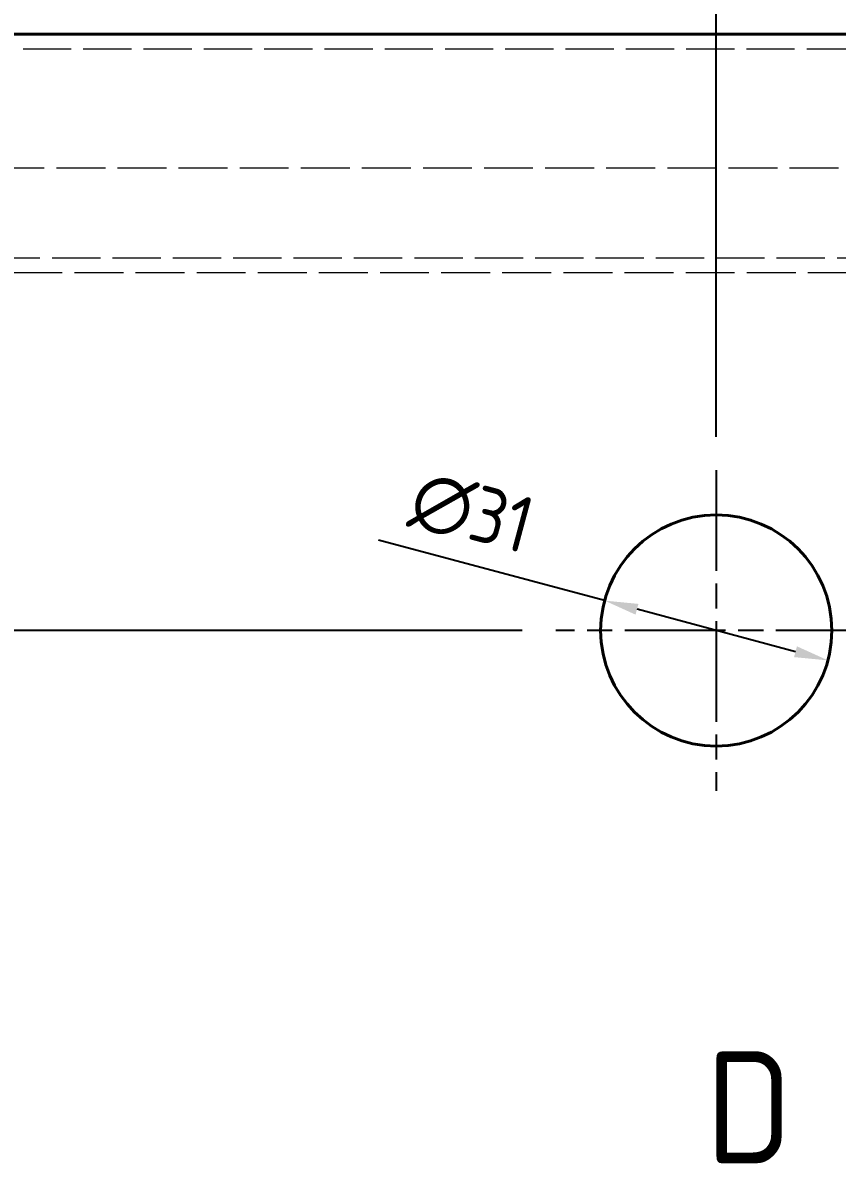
# Model space of a CAD drawing. Header units: millimetres. Extents: x 0 to 2523, y 0 to 1782.
# Drawn here: x 872.6 to 981.8, y 1033.5 to 1186.5 of the extents above; entities that cross this region are included whole.
import ezdxf

# ---------------------------------------------------------------- set-up
doc = ezdxf.new("R2010")
doc.units = ezdxf.units.MM
doc.header["$LTSCALE"] = 3
doc.linetypes.add('CHAIN', pattern=[0.3543, 0.2362, -0.0295, 0.0591, -0.0295])
doc.linetypes.add('DASHED', pattern=[0.2067, 0.1654, -0.0413])
for name, color, linetype, lineweight in [('가려진 것(ISO)', 2, 'DASHED', 18), ('가시적인 것(ISO)', 3, 'Continuous', 40), ('상세 경계(JIS)', 7, 'Continuous', 25), ('중심 표식(ISO)', 1, 'Continuous', 25), ('치수(ISO)', 2, 'Continuous', 25)]:
    doc.layers.add(name, color=color, linetype=linetype, lineweight=lineweight)
doc.styles.add('부품번호텍스트_PSTEK_POSCO', font='isocp.shx')
doc.styles.add('치수 텍스트_PSTEK_POSCO', font='isocp.shx')
doc.dimstyles.new('치수_PSTEK_POSCO', dxfattribs={"dimscale": 3, "dimtxt": 2.5, "dimasz": 1.5, "dimexe": 1, "dimexo": 1.5, "dimgap": 1, "dimtad": 1, "dimrnd": 1e-08, "dimdsep": 46, "dimtxsty": '치수 텍스트_PSTEK_POSCO', "dimcen": 0.09, "dimdle": 10, "dimclrd": 7, "dimclre": 7, "dimclrt": 2, "dimadec": 1, "dimazin": 2, "dimtfac": 1, "dimtmove": 0, "dimatfit": 3, "dimfxl": 0, "dimtolj": 1, "dimlwd": -1, "dimlwe": -1, "dimarcsym": 0})

# ---------------------------------------------------------------- blocks, each defined once
blk = doc.blocks.new('2dDetail0')
at = {"layer": '상세 경계(JIS)', "insert": (321.389, 344.505), "char_height": 5, "attachment_point": 7, "style": '부품번호텍스트_PSTEK_POSCO'}
blk.add_mtext('D', dxfattribs=at)
blk = doc.blocks.new('*D89')
at = {"layer": 'Defpoints', "color": 0}
for p in [(735.58, 1184.97), (765.58, 1184.97), (944.08, 1104.97)]:
    blk.add_point(p, dxfattribs=at)
at = {"layer": '치수(ISO)', "color": 7}
for p, q in [((761.08, 1184.97), (732.58, 1184.97)), ((735.58, 1109.47), (735.58, 1180.47)), ((939.58, 1104.97), (732.58, 1104.97))]:
    blk.add_line(p, q, dxfattribs=at)
for points in [[(734.83, 1180.47), (736.33, 1180.47), (735.58, 1184.97)], [(734.83, 1109.47), (736.33, 1109.47), (735.58, 1104.97)]]:
    blk.add_solid(points, dxfattribs=at)
at = {"layer": '치수(ISO)', "color": 2, "insert": (728.83, 1140.85), "char_height": 7.5, "attachment_point": 4, "rotation": 90, "style": '치수 텍스트_PSTEK_POSCO'}
blk.add_mtext('\\A1;80', dxfattribs=at)
blk = doc.blocks.new('*D90')
at = {"layer": 'Defpoints', "color": 0}
for p in [(765.58, 1227.83), (765.58, 1184.97), (965.58, 1126.47)]:
    blk.add_point(p, dxfattribs=at)
at = {"layer": '치수(ISO)', "color": 7}
for p, q in [((765.58, 1189.47), (765.58, 1230.83)), ((965.58, 1130.97), (965.58, 1230.83)), ((961.08, 1227.83), (770.08, 1227.83))]:
    blk.add_line(p, q, dxfattribs=at)
for points in [[(770.08, 1228.58), (770.08, 1227.08), (765.58, 1227.83)], [(961.08, 1228.58), (961.08, 1227.08), (965.58, 1227.83)]]:
    blk.add_solid(points, dxfattribs=at)
at = {"layer": '치수(ISO)', "color": 2, "insert": (858.74, 1234.58), "char_height": 7.5, "attachment_point": 4, "style": '치수 텍스트_PSTEK_POSCO'}
blk.add_mtext('\\A1;200', dxfattribs=at)
blk = doc.blocks.new('*D94')
at = {"layer": 'Defpoints', "color": 0}
for p in [(950.61, 1108.98), (980.56, 1100.96)]:
    blk.add_point(p, dxfattribs=at)
at = {"layer": '치수(ISO)', "color": 7}
for p, q in [((950.61, 1108.98), (920.29, 1117.11)), ((976.21, 1102.13), (954.96, 1107.82))]:
    blk.add_line(p, q, dxfattribs=at)
for points in [[(955.15, 1108.54), (954.76, 1107.1), (950.61, 1108.98)], [(976.4, 1102.85), (976.01, 1101.4), (980.56, 1100.96)]]:
    blk.add_solid(points, dxfattribs=at)
at = {"layer": '치수(ISO)', "color": 2, "insert": (924.94, 1122.85), "char_height": 7.5, "attachment_point": 4, "rotation": 345, "style": '치수 텍스트_PSTEK_POSCO'}
blk.add_mtext('\\A1;∅31', dxfattribs=at)

msp = doc.modelspace()

# ---------------------------------------------------------------- linework, layer by layer
at = {"layer": '가려진 것(ISO)', "ltscale": 13.032789}
msp.add_line((767.5837, 1182.9732), (1163.5837, 1182.9732), dxfattribs=at)
at = {"layer": '가려진 것(ISO)', "ltscale": 13.208315}
msp.add_line((1137.5837, 1166.9732), (793.5837, 1166.9732), dxfattribs=at)
at = {"layer": '가려진 것(ISO)', "ltscale": 13.05473}
msp.add_line((795.5837, 1154.9732), (1135.5837, 1154.9732), dxfattribs=at)
at = {"layer": '가려진 것(ISO)', "ltscale": 13.215807}
msp.add_line((797.5837, 1152.9732), (1133.5837, 1152.9732), dxfattribs=at)
at = {"layer": '가시적인 것(ISO)'}
msp.add_line((765.5837, 1184.9732), (1165.5837, 1184.9732), dxfattribs=at)
msp.add_circle((965.5837, 1104.9732), 15.5, dxfattribs=at)
at = {"layer": '중심 표식(ISO)', "linetype": 'CHAIN', "ltscale": 19.051651}
for p, q in [((965.5837, 1126.4732), (965.5837, 1083.4732)), ((987.0837, 1104.9732), (944.0837, 1104.9732))]:
    msp.add_line(p, q, dxfattribs=at)

# ---------------------------------------------------------------- block references
at = {"layer": '상세 경계(JIS)', "xscale": 3, "yscale": 3, "zscale": 3}
msp.add_blockref('2dDetail0', (0, 0), dxfattribs=at)

# ---------------------------------------------------------------- dimensions: what is measured, and where the dimension line sits
at = {"layer": '치수(ISO)', "color": 7}
for base, p1, angle, picture, middle in [((765.5837, 1227.8289), (965.5837, 1126.4732), 180, '*D90', (865.5837, 1227.8289)), ((735.5837, 1184.9732), (944.0837, 1104.9732), 90, '*D89', (735.5837, 1144.9732))]:
    dim = msp.add_linear_dim(base=base, p1=p1, p2=(765.5837, 1184.9732), angle=angle, dimstyle='치수_PSTEK_POSCO', override={"dimdec": 2, "dimtp": 0, "dimtm": 0, "dimtdec": 2, "dimtofl": 0, "dimatfit": 1}, dxfattribs=at)
    dim.commit()
    dim.dimension.update_dxf_attribs({"geometry": picture, "text_midpoint": middle, "dimtype": 160})
dim = msp.add_diameter_dim_2p(p1=(980.5556, 1100.9615), p2=(950.6119, 1108.9849), dimstyle='치수_PSTEK_POSCO', override={"dimdec": 2, "dimlfac": 1, "dimtp": 0, "dimtm": 0, "dimtdec": 2, "dimatfit": 2}, dxfattribs=at)
dim.commit()
dim.dimension.update_dxf_attribs({"geometry": '*D94', "text_midpoint": (929.7093, 1114.5857), "dimtype": 163})

doc.saveas('drawing.dxf')
